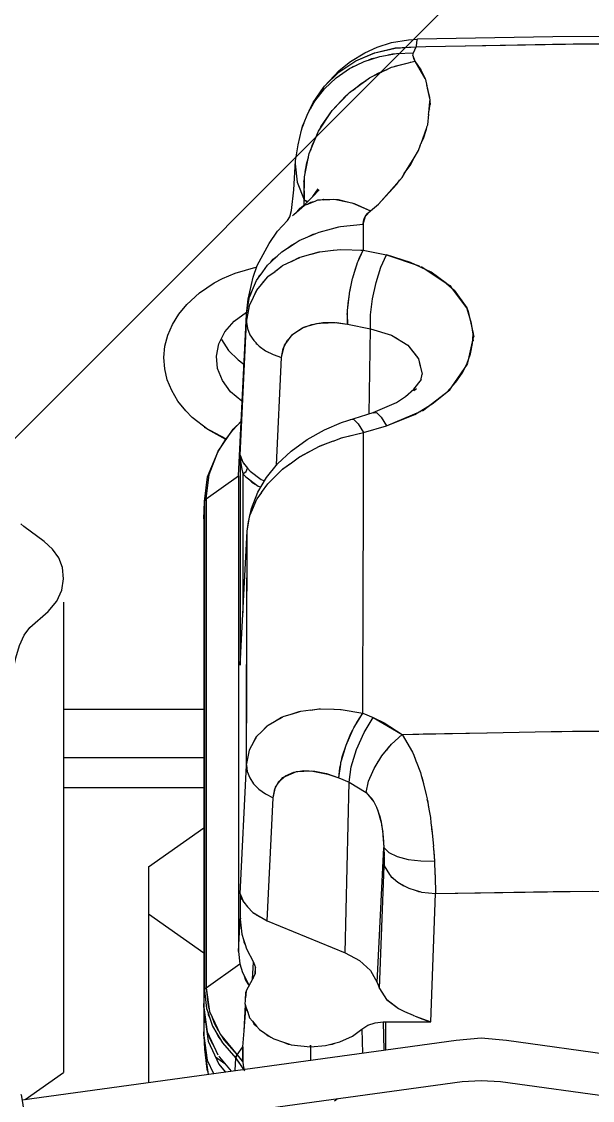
# Model space of a CAD drawing. Header units: millimetres. Extents: x 1084702 to 1166801, y 36632 to 124519.
# Drawn here: x 1102622.1 to 1102729.5, y 50459.4 to 50662.2 of the extents above; entities that cross this region are included whole.
import ezdxf

# ---------------------------------------------------------------- set-up
doc = ezdxf.new("R2010")
doc.units = ezdxf.units.MM
doc.header["$LTSCALE"] = 250
doc.layers.get('0').update_dxf_attribs({"color": 255})
doc.layers.add('%posline', color=240, linetype='Continuous')
doc.layers.add('%symbol', color=1, linetype='Continuous')
doc.styles.add('ROMANS', font='ROMANS.shx', dxfattribs={"height": 100})
doc.dimstyles.new('dott', dxfattribs={"dimscale": 100, "dimtxt": 150, "dimasz": 0.01, "dimexe": 0.5, "dimexo": 1, "dimgap": 1, "dimtad": 1, "dimdsep": 46, "dimtxsty": 'ROMANS', "dimcen": 1.5, "dimclrd": 1, "dimclre": 1, "dimclrt": 2, "dimazin": 2, "dimtfac": 1, "dimtmove": 2, "dimatfit": 3, "dimldrblk": 'DOT', "dimfxl": 1, "dimtvp": 100, "dimtolj": 1, "dimarcsym": 0})

# ---------------------------------------------------------------- blocks, each defined once
blk = doc.blocks.new('_Dot')
at = {"color": 0, "linetype": 'ByBlock', "lineweight": -2}
blk.add_line((-0.5, 0), (-1, 0), dxfattribs=at)
at = {"color": 0, "linetype": 'ByBlock', "const_width": 0.5}
blk.add_lwpolyline([(-0.25, 0, 1), (0.25, 0, 1)], format="xyb", close=True, dxfattribs=at)
blk = doc.blocks.new('GENERATOR-BORDE')
for p, q in [((-2147.25, 528.97), (-2121.81, 529.46)), ((-2121.81, 529.46), (-2106.16, 529.55)), ((-2155.32, 526.39), (-2151.49, 527.27)), ((-2155.31, 526.39), (-2151.49, 527.28)), ((-2151.49, 527.27), (-2147.52, 527.49)), ((-2151.49, 527.28), (-2147.58, 527.49)), ((-2151.49, 527.28), (-2151.49, 527.28)), ((-2148.02, 526.36), (-2147.52, 527.5)), ((-2148.02, 526.36), (-2147.52, 527.49)), ((-2147.54, 527.49), (-2147.52, 527.5)), ((-2147.52, 527.49), (-2147.45, 527.52)), ((-2147.52, 527.49), (-2147.45, 527.52)), ((-2147.45, 527.52), (-2147.37, 528.52)), ((-2147.45, 527.52), (-2147.39, 528.42)), ((-2147.45, 527.52), (-2145.68, 527.56)), ((-2147.39, 528.42), (-2147.37, 528.52)), ((-2147.37, 528.52), (-2147.36, 528.63)), ((-2147.36, 528.63), (-2147.25, 528.97)), ((-2147.35, 528.69), (-2147.31, 528.9)), ((-2147.31, 528.9), (-2147.27, 528.91)), ((-2145.68, 527.56), (-2138.3, 527.69)), ((-2138.33, 527.69), (-2121.89, 528)), ((-2138.16, 527.69), (-2119.47, 528.02)), ((-2121.89, 528), (-2119.42, 528.02)), ((-2119.45, 528.02), (-2117.97, 528.04)), ((-2117.97, 528.04), (-2103.57, 528.1)), ((-2158.87, 524.86), (-2155.32, 526.39)), ((-2158.87, 524.86), (-2155.33, 526.38)), ((-2157.29, 524.76), (-2154.33, 525.71)), ((-2156.4, 525.04), (-2155.83, 525.28)), ((-2155.83, 525.28), (-2155.22, 525.42)), ((-2155.32, 526.39), (-2155.31, 526.39)), ((-2154.33, 525.71), (-2151.21, 526.25)), ((-2152.77, 525.98), (-2152, 526.15)), ((-2152, 526.15), (-2151.66, 526.17)), ((-2151.21, 526.25), (-2148.02, 526.36)), ((-2148.14, 525.84), (-2148.02, 526.36)), ((-2148.14, 525.88), (-2148.02, 526.36)), ((-2148.14, 525.88), (-2147.76, 524.82)), ((-2148.14, 525.84), (-2148.05, 525.32)), ((-2148.05, 525.32), (-2147.76, 524.82)), ((-2162.56, 521.68), (-2160.06, 523.4)), ((-2162.05, 522.74), (-2158.88, 524.86)), ((-2162.04, 522.75), (-2158.87, 524.86)), ((-2160.06, 523.4), (-2157.29, 524.76)), ((-2159.66, 523.6), (-2159.39, 523.78)), ((-2159.39, 523.78), (-2158.68, 524.08)), ((-2158.87, 524.86), (-2158.87, 524.86)), ((-2156.31, 521.64), (-2152.14, 523.65)), ((-2154.68, 522.54), (-2152.98, 523.25)), ((-2152.14, 523.65), (-2147.76, 524.82)), ((-2151.76, 523.75), (-2151.28, 523.95)), ((-2151.28, 523.95), (-2147.76, 524.82)), ((-2148.63, 524.6), (-2148.54, 524.61)), ((-2147.76, 524.82), (-2146.64, 523.16)), ((-2147.76, 524.82), (-2145.86, 521.53)), ((-2147.67, 524.67), (-2147.66, 524.67)), ((-2147.53, 524.43), (-2147.51, 524.46)), ((-2146.66, 523.2), (-2146.64, 522.89)), ((-2146.64, 523.16), (-2145.89, 521.66)), ((-2164.76, 519.62), (-2162.56, 521.68)), ((-2164.74, 520.1), (-2162.05, 522.74)), ((-2164.74, 520.1), (-2162.05, 522.74)), ((-2162.05, 522.74), (-2162.04, 522.75)), ((-2160.09, 518.89), (-2156.31, 521.64)), ((-2157.87, 520.63), (-2156.91, 521.2)), ((-2155.64, 521.96), (-2154.68, 522.54)), ((-2154.49, 522.62), (-2154.02, 522.74)), ((-2146.6, 522.8), (-2146.46, 522.81)), ((-2146.6, 522.8), (-2146.46, 522.81)), ((-2145.89, 521.66), (-2145.85, 521.48)), ((-2145.84, 521.5), (-2145.76, 521.36)), ((-2145.76, 521.36), (-2145.52, 520.18)), ((-2166.87, 517.01), (-2164.74, 520.1)), ((-2166.87, 517.02), (-2164.75, 520.09)), ((-2166.87, 517.02), (-2164.93, 519.83)), ((-2166.6, 517.26), (-2164.76, 519.62)), ((-2165.68, 518.44), (-2165.25, 519.05)), ((-2165.25, 519.05), (-2165.02, 519.28)), ((-2164.74, 520.1), (-2164.74, 520.1)), ((-2159.33, 519.44), (-2157.87, 520.63)), ((-2157.75, 520.7), (-2157.45, 520.81)), ((-2145.57, 520.35), (-2145, 517.99)), ((-2145.43, 519.74), (-2144.97, 517.55)), ((-2167.62, 515.44), (-2166.6, 517.26)), ((-2167.38, 515.99), (-2166.87, 517.01)), ((-2166.87, 517.01), (-2166.87, 517.02)), ((-2163.32, 515.51), (-2160.09, 518.89)), ((-2163.32, 515.51), (-2160.78, 518.26)), ((-2160.78, 518.26), (-2160.36, 518.6)), ((-2145.13, 515.08), (-2144.94, 517.19)), ((-2145, 517.99), (-2144.96, 517.42)), ((-2144.95, 517.46), (-2144.93, 517.36)), ((-2144.95, 517.27), (-2144.91, 516.68)), ((-2144.94, 517.25), (-2144.93, 517.36)), ((-2168.05, 514.66), (-2167.62, 515.44)), ((-2167.62, 515.44), (-2167.38, 515.99)), ((-2167.38, 515.99), (-2167.04, 516.48)), ((-2167.34, 515.94), (-2167.22, 516.22)), ((-2167.34, 515.93), (-2167.22, 516.22)), ((-2165.87, 511.64), (-2163.32, 515.51)), ((-2165.42, 512.44), (-2163.32, 515.51)), ((-2145.18, 514.77), (-2144.91, 516.68)), ((-2145.06, 515.85), (-2145.04, 515.74)), ((-2168.94, 512.26), (-2168.57, 513.24)), ((-2168.87, 512.57), (-2168.57, 513.26)), ((-2168.57, 513.26), (-2168.05, 514.66)), ((-2145.49, 512.44), (-2145.34, 512.87)), ((-2145.34, 512.87), (-2145.15, 514.86)), ((-2169.08, 511.86), (-2168.94, 512.26)), ((-2168.94, 512.26), (-2168.87, 512.57)), ((-2167.64, 507.43), (-2165.87, 511.64)), ((-2165.65, 511.97), (-2165.42, 512.44)), ((-2146.6, 509.33), (-2145.52, 512.35)), ((-2146.13, 510.3), (-2145.57, 512.05)), ((-2145.57, 512.05), (-2145.51, 512.47)), ((-2167.36, 508.11), (-2167.03, 509.14)), ((-2167.03, 509.14), (-2166.23, 510.79)), ((-2147.07, 508.02), (-2146.68, 509.11)), ((-2146.74, 509.04), (-2146.13, 510.3)), ((-2168.55, 503.07), (-2167.64, 507.43)), ((-2147.9, 506.66), (-2147.07, 508.02)), ((-2170.28, 505.5), (-2170.28, 505.51)), ((-2170.28, 505.5), (-2170.28, 505.5)), ((-2170.28, 505.5), (-2169.91, 502.07)), ((-2170.28, 505.5), (-2170.28, 505.5)), ((-2170.28, 505.5), (-2169.91, 502.06)), ((-2168.37, 503.94), (-2168.11, 505.7)), ((-2168.11, 505.7), (-2167.79, 506.73)), ((-2149.75, 503.68), (-2148.53, 505.37)), ((-2149.66, 503.8), (-2147.92, 506.64)), ((-2148.53, 505.37), (-2147.9, 506.67)), ((-2168.56, 498.73), (-2168.55, 503.07)), ((-2154.63, 497.94), (-2150.17, 502.97)), ((-2150.17, 502.97), (-2149.71, 503.71)), ((-2169.98, 502.7), (-2169.98, 502.7)), ((-2169.91, 502.07), (-2169.91, 502.06)), ((-2169.91, 502.06), (-2168.56, 498.73)), ((-2169.91, 502.06), (-2168.56, 498.73)), ((-2168.63, 502.2), (-2168.55, 502.7)), ((-2168.63, 502.2), (-2168.56, 498.73)), ((-2166.98, 499.37), (-2165.98, 500.8)), ((-2154.63, 497.94), (-2151.16, 501.69)), ((-2151.16, 501.69), (-2150.6, 502.48)), ((-2168.61, 497.75), (-2168.56, 498.73)), ((-2168.61, 497.75), (-2168.56, 498.73)), ((-2168.56, 498.73), (-2167.96, 498.37)), ((-2168.56, 498.73), (-2167.91, 498.42)), ((-2168.46, 497.87), (-2166.98, 499.37)), ((-2166.98, 499.37), (-2165.75, 500.61)), ((-2166.53, 498.51), (-2165.99, 498.72)), ((-2165.99, 498.72), (-2165.49, 498.75)), ((-2165.49, 498.75), (-2164.91, 498.88)), ((-2165.49, 498.75), (-2163.74, 498.84)), ((-2165.11, 498.84), (-2165.04, 498.77)), ((-2165.02, 498.86), (-2164.92, 498.78)), ((-2164.91, 498.88), (-2163.74, 498.84)), ((-2163.76, 498.84), (-2163.76, 498.84)), ((-2163.74, 498.84), (-2162.98, 498.88)), ((-2162.98, 498.88), (-2162.6, 498.8)), ((-2162.6, 498.8), (-2160.48, 498.37)), ((-2162.6, 498.8), (-2162.18, 498.79)), ((-2162.37, 498.76), (-2162.29, 498.79)), ((-2162.18, 498.79), (-2160.48, 498.37)), ((-2170.51, 495.96), (-2168.53, 497.73)), ((-2169.92, 496.49), (-2169.34, 497.15)), ((-2169.34, 497.15), (-2168.46, 497.87)), ((-2169.34, 497.15), (-2168.87, 497.43)), ((-2168.53, 497.73), (-2167.98, 497.95)), ((-2167.98, 497.95), (-2166.53, 498.51)), ((-2167.98, 497.95), (-2167.32, 498.33)), ((-2167.32, 498.33), (-2166.53, 498.51)), ((-2167.19, 498.25), (-2167.13, 498.37)), ((-2166.85, 498.39), (-2166.84, 498.44)), ((-2160.48, 498.37), (-2159.64, 498.2)), ((-2159.64, 498.2), (-2159.44, 498.12)), ((-2159.44, 498.12), (-2156.11, 496.71)), ((-2159.44, 498.12), (-2159.21, 498.06)), ((-2159.21, 498.06), (-2156.11, 496.71)), ((-2157.04, 495.7), (-2156.11, 496.71)), ((-2156.6, 496.27), (-2156.11, 496.71)), ((-2156.11, 496.71), (-2154.63, 497.94)), ((-2156.11, 496.71), (-2154.63, 497.94)), ((-2170.77, 495.73), (-2170.51, 495.96)), ((-2157.51, 494.2), (-2157.07, 495.67)), ((-2157.51, 494.2), (-2157.45, 494.74)), ((-2157.45, 494.74), (-2157.28, 495.27)), ((-2157.36, 495.01), (-2157.28, 494.97)), ((-2157.36, 495.01), (-2157.28, 494.97)), ((-2157.28, 495.27), (-2156.99, 495.78)), ((-2157.07, 495.67), (-2157.04, 495.7)), ((-2156.99, 495.78), (-2156.6, 496.27)), ((-2166.37, 492.43), (-2165.79, 492.68)), ((-2165.79, 492.68), (-2163.47, 493.28)), ((-2163.47, 493.28), (-2162.05, 493.65)), ((-2163.47, 493.28), (-2162.33, 493.62)), ((-2162.33, 493.62), (-2162.05, 493.65)), ((-2162.05, 493.65), (-2161.74, 493.74)), ((-2161.74, 493.74), (-2157.51, 494.2)), ((-2157.51, 494.2), (-2157.49, 489.31)), ((-2157.51, 494.2), (-2157.49, 489.31)), ((-2171.72, 489.67), (-2170.3, 490.58)), ((-2170.98, 490.24), (-2170.29, 490.58)), ((-2170.3, 490.58), (-2169.51, 491.08)), ((-2169.51, 491.08), (-2167.92, 491.77)), ((-2167.92, 491.77), (-2166.37, 492.43)), ((-2167.92, 491.77), (-2166.89, 492.28)), ((-2166.89, 492.28), (-2166.37, 492.43)), ((-2173.67, 488.15), (-2172.79, 488.98)), ((-2172.79, 488.98), (-2171.72, 489.67)), ((-2171.72, 489.66), (-2170.98, 490.24)), ((-2167.34, 488.53), (-2165.77, 488.97)), ((-2167.21, 488.56), (-2165.71, 488.98)), ((-2165.77, 488.97), (-2165.71, 488.98)), ((-2165.71, 488.98), (-2165.66, 488.99)), ((-2165.66, 488.99), (-2163.11, 489.28)), ((-2163.11, 489.28), (-2161.72, 489.44)), ((-2163.05, 489.29), (-2161.69, 489.44)), ((-2161.72, 489.44), (-2161.69, 489.44)), ((-2161.69, 489.44), (-2161.66, 489.44)), ((-2161.66, 489.44), (-2157.49, 489.31)), ((-2158.42, 487.22), (-2157.49, 489.31)), ((-2158.25, 487.7), (-2157.49, 489.31)), ((-2157.91, 489.32), (-2157.49, 489.31)), ((-2157.49, 489.31), (-2153.11, 488.4)), ((-2157.49, 489.31), (-2153.11, 488.4)), ((-2175.5, 486.45), (-2174.85, 487.06)), ((-2174.85, 487.06), (-2173.67, 488.15)), ((-2174.85, 487.06), (-2174.41, 487.58)), ((-2174.41, 487.58), (-2173.67, 488.15)), ((-2172.64, 486.4), (-2170.93, 487.22)), ((-2170.99, 487.19), (-2169.5, 487.92)), ((-2170.81, 487.28), (-2169.43, 487.93)), ((-2170.33, 487.51), (-2170.31, 487.52)), ((-2170.33, 487.51), (-2170.31, 487.52)), ((-2169.5, 487.92), (-2169.43, 487.94)), ((-2169.43, 487.94), (-2169.36, 487.97)), ((-2169.36, 487.97), (-2167.33, 488.53)), ((-2159.3, 484.53), (-2158.66, 486.56)), ((-2158.94, 485.8), (-2158.66, 486.56)), ((-2158.66, 486.56), (-2158.53, 486.97)), ((-2158.53, 486.97), (-2158.42, 487.22)), ((-2158.42, 487.22), (-2158.25, 487.7)), ((-2154.16, 486.07), (-2153.11, 488.4)), ((-2154.16, 486.07), (-2153.11, 488.4)), ((-2153.11, 488.4), (-2146.95, 486.34)), ((-2177.22, 484.04), (-2176.37, 485.23)), ((-2177.03, 484.44), (-2176.37, 485.23)), ((-2176.37, 485.23), (-2175.5, 486.45)), ((-2175.39, 484.32), (-2174.07, 485.31)), ((-2174.12, 485.27), (-2172.78, 486.31)), ((-2173.92, 485.42), (-2172.71, 486.34)), ((-2172.78, 486.31), (-2172.7, 486.35)), ((-2172.71, 486.35), (-2172.64, 486.4)), ((-2159.43, 484.12), (-2159.3, 484.53)), ((-2159.3, 484.53), (-2158.94, 485.8)), ((-2155.06, 483.21), (-2154.16, 486.07)), ((-2155.06, 483.21), (-2154.16, 486.07)), ((-2146.58, 486.21), (-2146.46, 486.17)), ((-2146.46, 486.17), (-2146.44, 486.16)), ((-2146.37, 486.11), (-2141.21, 482.65)), ((-2178.3, 481.82), (-2177.54, 483.59)), ((-2177.54, 483.59), (-2177.22, 484.04)), ((-2177.48, 481.79), (-2176.59, 482.86)), ((-2177.22, 484.04), (-2177.03, 484.44)), ((-2176.63, 482.81), (-2175.49, 484.22)), ((-2176.47, 483.01), (-2175.44, 484.25)), ((-2175.49, 484.22), (-2175.43, 484.26)), ((-2175.43, 484.26), (-2175.39, 484.32)), ((-2160.04, 481.21), (-2159.47, 483.94)), ((-2160, 481.47), (-2159.54, 483.68)), ((-2159.54, 483.68), (-2159.47, 483.94)), ((-2159.47, 483.94), (-2159.43, 484.12)), ((-2155.72, 480.13), (-2155.06, 483.21)), ((-2155.72, 480.13), (-2155.06, 483.21)), ((-2141.79, 483.04), (-2140.38, 481.79)), ((-2141.21, 482.65), (-2140.95, 482.31)), ((-2179.41, 477.26), (-2178.86, 480.49)), ((-2178.86, 480.49), (-2178.76, 480.73)), ((-2178.76, 480.73), (-2178.3, 481.82)), ((-2178.76, 480.73), (-2178.72, 480.95)), ((-2178.72, 480.95), (-2178.3, 481.82)), ((-2178.37, 479.89), (-2177.54, 481.7)), ((-2178.29, 480.07), (-2177.51, 481.74)), ((-2177.54, 481.7), (-2177.5, 481.74)), ((-2177.5, 481.74), (-2177.48, 481.79)), ((-2160.38, 478.45), (-2160.13, 480.6)), ((-2160.32, 479.28), (-2160.13, 480.6)), ((-2160.13, 480.6), (-2160.08, 481.03)), ((-2160.08, 481.03), (-2160.04, 481.21)), ((-2160.04, 481.21), (-2160, 481.47)), ((-2140.94, 482.28), (-2137.93, 478.25)), ((-2140.56, 481.78), (-2140.37, 481.78)), ((-2140.56, 481.78), (-2140.37, 481.78)), ((-2140.38, 481.79), (-2138, 478.44)), ((-2179.41, 477.26), (-2179.12, 480.1)), ((-2179.4, 475.77), (-2178.85, 478.87)), ((-2179.4, 475.77), (-2178.86, 478.85)), ((-2178.86, 478.85), (-2178.85, 478.87)), ((-2178.85, 478.88), (-2178.84, 478.91)), ((-2178.84, 478.91), (-2178.35, 479.94)), ((-2160.43, 478.01), (-2160.38, 478.45)), ((-2160.38, 478.45), (-2160.32, 479.28)), ((-2156.08, 477.12), (-2155.72, 480.13)), ((-2156.08, 477.12), (-2155.72, 480.13)), ((-2138, 478.44), (-2137.93, 478.25)), ((-2180.91, 446.89), (-2179.41, 477.26)), ((-2180.91, 446.89), (-2179.41, 477.26)), ((-2179.41, 477.26), (-2179.4, 475.77)), ((-2179.41, 477.26), (-2179.4, 475.77)), ((-2160.47, 477.21), (-2160.43, 477.73)), ((-2160.47, 477.21), (-2160.44, 475.37)), ((-2160.44, 475.37), (-2160.43, 477.73)), ((-2160.44, 477.54), (-2160.43, 477.53)), ((-2160.44, 477.53), (-2160.43, 477.53)), ((-2160.43, 477.73), (-2160.43, 478.01)), ((-2156.1, 474.48), (-2156.08, 477.12)), ((-2156.1, 474.48), (-2156.08, 477.12)), ((-2137.93, 478.25), (-2137.85, 478.14)), ((-2137.85, 478.14), (-2137.77, 477.78)), ((-2137.76, 477.75), (-2136.83, 473.63)), ((-2180.61, 450.77), (-2179.4, 475.77)), ((-2180.61, 450.77), (-2179.4, 475.77)), ((-2179.4, 475.77), (-2179.25, 474.57)), ((-2179.25, 474.57), (-2178.8, 473.39)), ((-2170.71, 473.48), (-2168.77, 474.73)), ((-2170.56, 473.65), (-2169, 474.64)), ((-2169, 474.64), (-2167.15, 475.33)), ((-2168.77, 474.73), (-2168.65, 474.81)), ((-2168.65, 474.81), (-2168.27, 474.92)), ((-2168.27, 474.92), (-2166.2, 475.49)), ((-2167.15, 475.33), (-2165.05, 475.68)), ((-2166.2, 475.49), (-2165.81, 475.59)), ((-2165.81, 475.59), (-2165.52, 475.6)), ((-2165.52, 475.6), (-2162.63, 475.67)), ((-2165.05, 475.68), (-2162.79, 475.69)), ((-2162.79, 475.69), (-2160.44, 475.37)), ((-2162.63, 475.67), (-2162.52, 475.67)), ((-2162.52, 475.67), (-2160.44, 475.37)), ((-2160.44, 475.37), (-2156.1, 474.48)), ((-2160.44, 475.37), (-2156.1, 474.48)), ((-2156.36, 458.5), (-2156.1, 474.48)), ((-2156.36, 458.5), (-2156.1, 474.48)), ((-2156.1, 474.48), (-2152.17, 473.32)), ((-2156.1, 474.48), (-2156.09, 474.48)), ((-2137.33, 475.83), (-2137.12, 475.83)), ((-2137.33, 475.83), (-2137.12, 475.83)), ((-2178.98, 473.86), (-2178.94, 473.68)), ((-2178.94, 473.68), (-2178.87, 473.59)), ((-2178.8, 473.39), (-2178.06, 472.29)), ((-2172.51, 470.84), (-2171.74, 472.36)), ((-2172.06, 471.74), (-2171.05, 473.11)), ((-2171.74, 472.36), (-2170.56, 473.65)), ((-2171.57, 472.4), (-2171.53, 472.59)), ((-2171.46, 472.55), (-2171.42, 472.71)), ((-2171.05, 473.11), (-2170.84, 473.39)), ((-2170.84, 473.39), (-2170.71, 473.48)), ((-2152.17, 473.32), (-2149.07, 471.41)), ((-2152.17, 473.32), (-2151.11, 472.67)), ((-2137.79, 468.09), (-2136.79, 472.65)), ((-2136.83, 472.45), (-2136.77, 472.18)), ((-2136.81, 473.58), (-2136.7, 473.06)), ((-2136.78, 472.68), (-2136.7, 473.06)), ((-2178.06, 472.29), (-2177.06, 471.28)), ((-2177.7, 471.93), (-2177.59, 471.77)), ((-2177.59, 471.77), (-2177.42, 471.64)), ((-2177.06, 471.28), (-2175.83, 470.4)), ((-2175.83, 470.4), (-2174.4, 469.67)), ((-2172.83, 469.13), (-2172.32, 471.21)), ((-2172.83, 469.13), (-2172.51, 470.84)), ((-2172.32, 471.21), (-2172.26, 471.46)), ((-2172.26, 471.46), (-2172.06, 471.74)), ((-2149.08, 471.41), (-2147.23, 469.07)), ((-2149.07, 471.41), (-2147.09, 468.89)), ((-2175.59, 470.28), (-2175.49, 470.2)), ((-2175.49, 470.2), (-2175.26, 470.11)), ((-2174.4, 469.67), (-2172.83, 469.13)), ((-2173.8, 448.94), (-2172.83, 469.13)), ((-2173.8, 448.94), (-2172.83, 469.13)), ((-2147.09, 468.89), (-2146.4, 466)), ((-2147.09, 468.89), (-2146.75, 467.45)), ((-2140.79, 463.62), (-2137.86, 467.84)), ((-2137.86, 467.84), (-2137.84, 467.87)), ((-2137.84, 467.87), (-2137.8, 468.06)), ((-2146.67, 464.8), (-2146.4, 466)), ((-2147.96, 462.95), (-2147.47, 463.32)), ((-2146.36, 459.12), (-2141.18, 463.05)), ((-2141.18, 463.05), (-2140.8, 463.61)), ((-2155.62, 458.71), (-2154.96, 458.76)), ((-2155.62, 458.71), (-2154.96, 458.76)), ((-2154.96, 458.76), (-2154.09, 457.92)), ((-2154.96, 458.76), (-2154.09, 457.92)), ((-2153.1, 456.29), (-2146.56, 459.01)), ((-2181.94, 455.66), (-2180.4, 457.16)), ((-2181.94, 455.66), (-2180.4, 457.16)), ((-2159.94, 457.47), (-2159.29, 457.51)), ((-2159.94, 457.47), (-2159.29, 457.51)), ((-2159.29, 457.51), (-2158.43, 456.67)), ((-2159.29, 457.51), (-2158.43, 456.67)), ((-2158.43, 456.67), (-2157.43, 455.03)), ((-2158.43, 456.67), (-2157.43, 455.03)), ((-2157.43, 455.03), (-2153.1, 456.29)), ((-2157.43, 455.03), (-2153.1, 456.29)), ((-2154.09, 457.92), (-2153.1, 456.29)), ((-2154.09, 457.92), (-2153.1, 456.29)), ((-2187.4, 456.06), (-2183.26, 453.83)), ((-2184.74, 451.53), (-2181.94, 455.66)), ((-2184.74, 451.53), (-2181.94, 455.66)), ((-2161.62, 454), (-2157.43, 455.03)), ((-2161.59, 454.02), (-2157.43, 455.03)), ((-2157.43, 451.33), (-2157.43, 455.03)), ((-2167.34, 451.58), (-2165.71, 452.45)), ((-2165.71, 452.45), (-2165.64, 452.47)), ((-2165.65, 452.47), (-2165.59, 452.5)), ((-2165.63, 452.48), (-2163.46, 453.31)), ((-2165.59, 452.5), (-2163.09, 453.45)), ((-2163.13, 453.43), (-2161.66, 453.99)), ((-2161.66, 453.99), (-2161.62, 454)), ((-2161.62, 454), (-2161.59, 454.02)), ((-2186.45, 447.12), (-2184.74, 451.53)), ((-2186.45, 447.12), (-2184.74, 451.53)), ((-2180.61, 450.77), (-2180.11, 449.44)), ((-2180.61, 450.77), (-2180.55, 449.63)), ((-2180.61, 450.77), (-2180.61, 411.29)), ((-2180.61, 450.77), (-2180.44, 450.06)), ((-2180.61, 450.77), (-2180.61, 411.29)), ((-2180.48, 450.23), (-2180.46, 450.38)), ((-2180.48, 450.23), (-2180.46, 450.38)), ((-2180.44, 450.06), (-2180.14, 449.53)), ((-2170.99, 449.32), (-2169.44, 450.45)), ((-2169.44, 450.45), (-2169.36, 450.49)), ((-2169.36, 450.49), (-2169.29, 450.54)), ((-2169.35, 450.5), (-2167.68, 451.39)), ((-2169.29, 450.54), (-2167.34, 451.57)), ((-2157.44, 446.24), (-2157.43, 450.06)), ((-2157.43, 450.05), (-2157.43, 451.33)), ((-2180.55, 449.63), (-2180.38, 448.48)), ((-2180.38, 448.48), (-2180.11, 447.27)), ((-2180.11, 449.44), (-2180.05, 449.36)), ((-2180.05, 449.36), (-2180, 449.28)), ((-2180.03, 449.33), (-2179.24, 448.3)), ((-2180, 449.28), (-2179.24, 448.3)), ((-2179.51, 447.71), (-2179.24, 448.3)), ((-2179.51, 447.71), (-2179.24, 448.3)), ((-2179.24, 448.3), (-2178.75, 447.76)), ((-2179.24, 448.3), (-2178.75, 447.76)), ((-2174.1, 446.69), (-2172.71, 448.07)), ((-2172.71, 448.07), (-2172.64, 448.12)), ((-2172.64, 448.12), (-2172.58, 448.18)), ((-2172.63, 448.13), (-2171.25, 449.13)), ((-2172.58, 448.18), (-2170.97, 449.33)), ((-2187.32, 442.09), (-2186.74, 446.68)), ((-2187.32, 442.09), (-2186.74, 446.68)), ((-2187.03, 442.56), (-2186.45, 447.12)), ((-2187.03, 442.56), (-2186.45, 447.12)), ((-2187.03, 442.56), (-2180.91, 446.89)), ((-2187.03, 442.56), (-2180.91, 446.89)), ((-2180.91, 446.89), (-2180.91, 357.48)), ((-2180.91, 446.89), (-2180.91, 357.48)), ((-2180.11, 447.27), (-2179.51, 447.71)), ((-2180.11, 447.27), (-2179.51, 447.71)), ((-2180.11, 447.27), (-2179.57, 446.67)), ((-2180.11, 447.27), (-2180.11, 421.16)), ((-2180.11, 447.27), (-2180.11, 421.16)), ((-2179.57, 446.67), (-2177.26, 444.96)), ((-2179.07, 446.3), (-2178.4, 445.68)), ((-2178.75, 447.76), (-2176.65, 446.2)), ((-2178.75, 447.76), (-2176.65, 446.2)), ((-2176.65, 446.2), (-2176.05, 445.97)), ((-2176.65, 446.2), (-2176.05, 445.97)), ((-2175.36, 445.44), (-2174.24, 446.56)), ((-2175.32, 445.49), (-2174.08, 446.71)), ((-2157.45, 441.28), (-2157.44, 446.24)), ((-2157.44, 445.84), (-2157.44, 446.76)), ((-2178.4, 445.68), (-2177.77, 445.35)), ((-2177.98, 445.46), (-2177.98, 445.5)), ((-2177.26, 444.96), (-2176.81, 444.79)), ((-2176.58, 443.75), (-2175.42, 445.39)), ((-2175.42, 445.39), (-2175.36, 445.44)), ((-2175.36, 445.44), (-2175.32, 445.49)), ((-2187.48, 438.83), (-2187.32, 442.09)), ((-2187.48, 438.83), (-2187.32, 442.09)), ((-2187.32, 442.09), (-2187.03, 442.56)), ((-2187.32, 442.09), (-2187.24, 442.35)), ((-2187.32, 442.09), (-2187.32, 350.21)), ((-2187.32, 442.09), (-2187.32, 350.21)), ((-2187.24, 442.35), (-2187.03, 442.56)), ((-2187.03, 442.56), (-2187.03, 350.69)), ((-2187.03, 442.56), (-2187.03, 350.69)), ((-2178.33, 440.53), (-2177.47, 442.5)), ((-2177.47, 442.5), (-2177.44, 442.54)), ((-2177.44, 442.54), (-2176.62, 443.69)), ((-2177.44, 442.54), (-2177.42, 442.58)), ((-2177.42, 442.58), (-2176.57, 443.77)), ((-2178.78, 439.52), (-2178.38, 440.43)), ((-2178.77, 439.54), (-2178.31, 440.58)), ((-2157.45, 434.76), (-2157.44, 441.3)), ((-2187.48, 438.83), (-2187.48, 346.96)), ((-2187.48, 438.83), (-2187.48, 346.96)), ((-2179.33, 436.49), (-2178.79, 439.5)), ((-2179.33, 436.5), (-2179.03, 438.24)), ((-2178.79, 439.5), (-2178.78, 439.52)), ((-2178.78, 439.52), (-2178.77, 439.54)), ((-2180.61, 411.29), (-2179.33, 436.49)), ((-2180.61, 411.29), (-2179.33, 436.49)), ((-2179.33, 435.79), (-2179.33, 436.49)), ((-2179.37, 414.49), (-2179.33, 435.79)), ((-2179.35, 419.76), (-2179.33, 435.79)), ((-2157.46, 430.94), (-2157.45, 434.76)), ((-2157.47, 427.75), (-2157.46, 430.95)), ((-2157.48, 423.24), (-2157.47, 427.75)), ((-2157.47, 426.94), (-2157.47, 428.32)), ((-2213.83, 423.17), (-2213.83, 334.78)), ((-2157.5, 417.68), (-2157.48, 423.26)), ((-2179.4, 403.24), (-2179.35, 419.76)), ((-2157.52, 412.05), (-2157.5, 417.68)), ((-2179.37, 411.92), (-2179.37, 414.49)), ((-2179.36, 415.56), (-2179.36, 415.56)), ((-2180.61, 411.29), (-2180.55, 412.73)), ((-2180.55, 412.73), (-2180.52, 412.95)), ((-2179.38, 408.15), (-2179.37, 411.92)), ((-2157.56, 402.31), (-2157.52, 412.07)), ((-2179.44, 392.52), (-2179.38, 408.15)), ((-2213.83, 403.04), (-2187.48, 403.04)), ((-2179.44, 392.52), (-2179.4, 403.24)), ((-2174.17, 400.71), (-2172.82, 401.51)), ((-2173.92, 400.86), (-2172.69, 401.56)), ((-2172.82, 401.51), (-2172.66, 401.57)), ((-2172.67, 401.57), (-2172.54, 401.64)), ((-2172.54, 401.64), (-2171.01, 402.11)), ((-2171.03, 402.1), (-2169.55, 402.59)), ((-2170.75, 402.19), (-2169.41, 402.61)), ((-2169.55, 402.59), (-2169.38, 402.61)), ((-2169.38, 402.61), (-2169.23, 402.66)), ((-2169.23, 402.66), (-2167.33, 402.89)), ((-2167.35, 402.88), (-2165.83, 403.09)), ((-2167.11, 402.91), (-2165.7, 403.08)), ((-2165.83, 403.09), (-2165.68, 403.08)), ((-2165.68, 403.09), (-2165.54, 403.1)), ((-2165.54, 403.1), (-2163, 403.02)), ((-2163, 403.02), (-2161.75, 402.99)), ((-2162.92, 403.02), (-2161.61, 402.98)), ((-2161.75, 402.99), (-2161.68, 402.98)), ((-2161.61, 402.98), (-2157.56, 402.31)), ((-2159.07, 399.83), (-2157.56, 402.31)), ((-2158.71, 400.52), (-2157.56, 402.31)), ((-2157.56, 402.31), (-2155.59, 401.48)), ((-2157.56, 402.31), (-2157.56, 402.31)), ((-2157.56, 402.31), (-2155.59, 401.48)), ((-2157.3, 398.69), (-2155.59, 401.48)), ((-2157.3, 398.69), (-2155.59, 401.48)), ((-2155.59, 401.48), (-2153.53, 400.5)), ((-2155.59, 401.48), (-2150.13, 398.28)), ((-2176.68, 398.74), (-2175.53, 399.91)), ((-2176.49, 398.92), (-2175.43, 399.96)), ((-2175.53, 399.91), (-2175.41, 399.98)), ((-2175.41, 399.98), (-2175.33, 400.06)), ((-2175.33, 400.06), (-2174.15, 400.73)), ((-2159.42, 399.16), (-2159.26, 399.52)), ((-2159.26, 399.52), (-2159.07, 399.83)), ((-2159.07, 399.83), (-2158.71, 400.52)), ((-2158.53, 400.8), (-2158.49, 400.79)), ((-2153.53, 400.5), (-2150.13, 398.28)), ((-2178.44, 396.19), (-2177.57, 397.82)), ((-2178.34, 396.37), (-2177.52, 397.88)), ((-2177.7, 397.59), (-2177.7, 397.55)), ((-2177.57, 397.82), (-2177.51, 397.89)), ((-2177.51, 397.89), (-2177.47, 397.96)), ((-2177.47, 397.96), (-2176.63, 398.78)), ((-2176.42, 398.99), (-2176.42, 399)), ((-2176.42, 399), (-2176.42, 399)), ((-2160.7, 396.29), (-2159.42, 399.16)), ((-2160.7, 396.29), (-2159.78, 398.47)), ((-2159.78, 398.47), (-2159.42, 399.16)), ((-2158.73, 395.47), (-2157.3, 398.69)), ((-2158.73, 395.47), (-2157.3, 398.69)), ((-2152.15, 396.45), (-2150.13, 398.28)), ((-2150.13, 398.28), (-2134.34, 398.61)), ((-2150.13, 398.28), (-2146.18, 398.39)), ((-2150.13, 398.27), (-2150.13, 398.28)), ((-2150.13, 398.28), (-2148.2, 394.97)), ((-2146.18, 398.39), (-2134.16, 398.61)), ((-2134.19, 398.61), (-2122.1, 398.86)), ((-2122.1, 398.86), (-2120.13, 398.87)), ((-2120.14, 398.87), (-2118.14, 398.9)), ((-2120.12, 398.87), (-2105.37, 398.9)), ((-2118.14, 398.9), (-2105.2, 398.9)), ((-2179.44, 392.52), (-2178.88, 395.36)), ((-2179.44, 392.52), (-2178.89, 395.33)), ((-2178.89, 395.33), (-2178.87, 395.36)), ((-2178.87, 395.41), (-2178.41, 396.24)), ((-2178.87, 395.37), (-2178.87, 395.41)), ((-2161.57, 393.39), (-2160.7, 396.29)), ((-2161.41, 394.09), (-2160.7, 396.29)), ((-2159.72, 392.21), (-2158.73, 395.47)), ((-2159.72, 392.21), (-2158.73, 395.47)), ((-2153.97, 394.26), (-2152.15, 396.45)), ((-2153.06, 395.35), (-2152.63, 395.93)), ((-2152.63, 395.93), (-2152.41, 396.13)), ((-2213.83, 393.99), (-2187.48, 393.99)), ((-2161.68, 393.03), (-2161.57, 393.39)), ((-2161.57, 393.39), (-2161.41, 394.09)), ((-2155.45, 391.89), (-2153.97, 394.26)), ((-2154.76, 393.09), (-2154.41, 393.54)), ((-2148.2, 394.97), (-2148.08, 394.66)), ((-2148.1, 394.66), (-2147.96, 394.41)), ((-2148.05, 394.57), (-2147.63, 393.51)), ((-2147.96, 394.41), (-2147.51, 393.17)), ((-2180.61, 368.35), (-2179.44, 392.52)), ((-2180.61, 368.35), (-2179.44, 392.52)), ((-2179.44, 392.52), (-2179.28, 391.31)), ((-2179.28, 391.31), (-2178.83, 390.14)), ((-2172.59, 390.2), (-2170.02, 391.33)), ((-2170.54, 391.21), (-2168.67, 391.49)), ((-2170.02, 391.33), (-2167.28, 391.47)), ((-2168.67, 391.49), (-2166.59, 391.4)), ((-2167.28, 391.47), (-2164.11, 390.86)), ((-2166.59, 391.4), (-2164.37, 390.93)), ((-2162.08, 390.13), (-2161.72, 392.7)), ((-2162.08, 390.13), (-2161.88, 392)), ((-2161.88, 392), (-2161.72, 392.7)), ((-2161.72, 392.7), (-2161.68, 393.03)), ((-2160.13, 389.32), (-2159.72, 392.21)), ((-2160.13, 389.32), (-2159.72, 392.21)), ((-2156.46, 389.53), (-2155.45, 391.89)), ((-2155, 392.6), (-2154.76, 393.09)), ((-2147.51, 393.19), (-2146.7, 391.13)), ((-2178.83, 390.14), (-2178.1, 389.02)), ((-2174.12, 388.08), (-2173.33, 389.48)), ((-2173.68, 388.87), (-2172.59, 390.2)), ((-2173.33, 389.48), (-2172.12, 390.53)), ((-2172.12, 390.53), (-2170.54, 391.21)), ((-2164.88, 391.04), (-2164.88, 391.01)), ((-2164.37, 390.93), (-2162.08, 390.13)), ((-2164.11, 390.86), (-2162.08, 390.13)), ((-2162.08, 390.13), (-2160.13, 389.32)), ((-2162.08, 390.13), (-2160.13, 389.32)), ((-2160.9, 357.29), (-2160.13, 389.32)), ((-2160.9, 357.29), (-2160.13, 389.32)), ((-2160.13, 389.32), (-2156.92, 387.38)), ((-2156.92, 387.38), (-2156.46, 389.53)), ((-2156.31, 389.87), (-2156.25, 390.11)), ((-2156.25, 390.11), (-2155.95, 390.71)), ((-2146.7, 391.13), (-2146.56, 390.57)), ((-2146.58, 390.58), (-2146.4, 390.09)), ((-2146.51, 390.39), (-2146.17, 389.09)), ((-2146.4, 390.09), (-2146.08, 388.73)), ((-2213.83, 388.34), (-2187.48, 388.34)), ((-2178.1, 389.02), (-2177.1, 388.01)), ((-2177.1, 388.01), (-2175.87, 387.13)), ((-2174.44, 386.4), (-2173.96, 388.36)), ((-2174.44, 386.4), (-2174.12, 388.08)), ((-2173.95, 388.39), (-2173.9, 388.58)), ((-2173.9, 388.58), (-2173.69, 388.85)), ((-2156.92, 387.38), (-2155.5, 385.65)), ((-2156.92, 387.38), (-2156.92, 387.38)), ((-2156.92, 387.38), (-2155.8, 386.17)), ((-2146.08, 388.75), (-2145.61, 386.97)), ((-2175.87, 387.13), (-2174.44, 386.4)), ((-2175.56, 363.27), (-2174.44, 386.4)), ((-2175.56, 363.27), (-2174.44, 386.4)), ((-2155.8, 386.17), (-2155.53, 385.68)), ((-2155.51, 385.65), (-2154.95, 384.66)), ((-2145.61, 386.97), (-2145.47, 386.19)), ((-2145.49, 386.2), (-2145.33, 385.51)), ((-2145.42, 385.92), (-2145.18, 384.55)), ((-2145.33, 385.51), (-2145.14, 384.25)), ((-2155.08, 384.89), (-2154.9, 384.5)), ((-2154.95, 384.66), (-2154.35, 382.9)), ((-2154.79, 384.18), (-2154.11, 381.77)), ((-2145.13, 384.26), (-2144.85, 382.68)), ((-2154.35, 382.9), (-2154.13, 381.85)), ((-2154.12, 381.8), (-2153.95, 380.99)), ((-2154.01, 381.26), (-2153.82, 379.91)), ((-2144.85, 382.68), (-2144.74, 381.7)), ((-2144.75, 381.71), (-2144.63, 380.85)), ((-2144.7, 381.37), (-2144.55, 380.02)), ((-2197.89, 373.39), (-2187.48, 380.75)), ((-2153.95, 380.99), (-2153.85, 380.14)), ((-2153.84, 380.05), (-2153.73, 379.03)), ((-2153.76, 379.28), (-2153.63, 377.08)), ((-2144.63, 380.85), (-2144.53, 379.79)), ((-2144.52, 379.79), (-2144.37, 378.48)), ((-2154.83, 351.69), (-2153.63, 377.08)), ((-2154.83, 351.69), (-2153.63, 377.08)), ((-2153.73, 379.03), (-2153.63, 377.08)), ((-2153.63, 377.08), (-2152.65, 376.14)), ((-2153.63, 377.08), (-2152.65, 376.14)), ((-2153.63, 377.08), (-2153.56, 373.61)), ((-2153.63, 377.08), (-2153.55, 375.45)), ((-2144.37, 378.48), (-2144.29, 377.3)), ((-2144.3, 377.31), (-2144.2, 376.32)), ((-2153.56, 373.61), (-2153.55, 375.45)), ((-2152.65, 376.14), (-2151.08, 375.36)), ((-2152.65, 376.14), (-2151.08, 375.36)), ((-2151.08, 375.36), (-2149.04, 374.81)), ((-2151.08, 375.36), (-2149.04, 374.81)), ((-2144.26, 376.89), (-2144.09, 374.51)), ((-2144.2, 376.32), (-2144.09, 374.51)), ((-2197.89, 373.39), (-2197.89, 364.6)), ((-2154.4, 350.57), (-2153.56, 373.61)), ((-2154.4, 350.57), (-2153.56, 373.61)), ((-2153.56, 373.61), (-2152.56, 371.95)), ((-2153.56, 373.61), (-2153.55, 373.6)), ((-2149.04, 374.81), (-2146.65, 374.52)), ((-2149.04, 374.81), (-2146.65, 374.52)), ((-2146.65, 374.52), (-2144.09, 374.51)), ((-2146.65, 374.52), (-2144.09, 374.51)), ((-2144.09, 374.51), (-2143.98, 372.1)), ((-2144.08, 374.44), (-2143.98, 372.03)), ((-2152.56, 371.95), (-2152.33, 371.74)), ((-2152.33, 371.74), (-2151.76, 371.23)), ((-2152.33, 371.74), (-2152.21, 371.57)), ((-2152.21, 371.57), (-2151.76, 371.23)), ((-2151.76, 371.23), (-2150.97, 370.51)), ((-2143.98, 372.1), (-2143.98, 371.92)), ((-2143.97, 371.92), (-2143.96, 371.63)), ((-2143.96, 371.63), (-2143.9, 368.38)), ((-2150.97, 370.51), (-2150.34, 370.17)), ((-2150.34, 370.17), (-2149.52, 369.73)), ((-2150.34, 370.17), (-2149.98, 369.9)), ((-2149.98, 369.9), (-2149.52, 369.73)), ((-2149.52, 369.73), (-2148.9, 369.39)), ((-2148.9, 369.39), (-2147.69, 369.02)), ((-2147.69, 369.02), (-2146.84, 368.76)), ((-2147.69, 369.02), (-2147.11, 368.8)), ((-2180.61, 368.35), (-2179.98, 366.83)), ((-2180.61, 368.35), (-2180.55, 367.21)), ((-2180.61, 368.35), (-2180.61, 363.57)), ((-2180.61, 368.35), (-2180.44, 367.64)), ((-2180.61, 368.35), (-2180.61, 363.57)), ((-2180.5, 368.08), (-2180.5, 367.87)), ((-2180.5, 368.08), (-2180.5, 367.87)), ((-2180.44, 367.64), (-2180, 366.85)), ((-2147.11, 368.8), (-2146.84, 368.76)), ((-2146.84, 368.76), (-2146.49, 368.66)), ((-2146.49, 368.66), (-2143.9, 368.38)), ((-2144.78, 344.27), (-2143.9, 368.38)), ((-2144.78, 344.27), (-2143.9, 368.38)), ((-2143.9, 368.38), (-2114.37, 368.82)), ((-2143.9, 368.38), (-2121.74, 368.8)), ((-2121.74, 368.8), (-2093.85, 368.87)), ((-2180, 366.85), (-2179.97, 366.82)), ((-2179.97, 366.81), (-2179.96, 366.8)), ((-2179.96, 366.8), (-2179.24, 365.88)), ((-2179.24, 365.88), (-2178.22, 364.85)), ((-2197.89, 364.6), (-2187.48, 357.25)), ((-2197.89, 364.6), (-2197.89, 332.88)), ((-2180.91, 357.48), (-2180.61, 363.57)), ((-2180.91, 357.48), (-2180.61, 363.57)), ((-2180.61, 363.57), (-2180.46, 363.81)), ((-2180.61, 363.57), (-2180.31, 360.74)), ((-2178.22, 364.85), (-2175.56, 363.27)), ((-2177.95, 364.69), (-2177.63, 364.39)), ((-2177.76, 364.51), (-2177.76, 364.57)), ((-2177.63, 364.39), (-2175.56, 363.27)), ((-2177.38, 364.35), (-2177.36, 364.24)), ((-2177.21, 364.25), (-2177.21, 364.16)), ((-2177.21, 364.25), (-2177.21, 364.16)), ((-2177.17, 364.23), (-2177.17, 364.14)), ((-2177.17, 364.23), (-2177.17, 364.14)), ((-2175.56, 363.27), (-2160.9, 357.29)), ((-2175.56, 363.27), (-2160.9, 357.29)), ((-2180.31, 360.74), (-2180, 359.75)), ((-2180, 359.75), (-2179.92, 359.28)), ((-2180, 359.75), (-2179.7, 358.81)), ((-2179.92, 359.28), (-2179.7, 358.81)), ((-2179.7, 358.81), (-2179.44, 357.98)), ((-2180.91, 357.48), (-2180.68, 355.18)), ((-2180.91, 357.48), (-2180.68, 355.18)), ((-2179.44, 357.98), (-2178.12, 355.53)), ((-2160.9, 357.29), (-2158.2, 355.82)), ((-2160.9, 357.29), (-2158.2, 355.82)), ((-2187.03, 350.69), (-2180.68, 355.18)), ((-2187.03, 350.69), (-2180.68, 355.18)), ((-2180.68, 355.18), (-2180.2, 353.54)), ((-2178.29, 352.32), (-2178.12, 355.53)), ((-2178.29, 352.32), (-2178.12, 355.53)), ((-2178.12, 355.53), (-2177.71, 354.49)), ((-2178.12, 355.53), (-2177.71, 354.49)), ((-2158.2, 355.82), (-2156.13, 353.91)), ((-2158.2, 355.82), (-2156.13, 353.91)), ((-2180.2, 353.54), (-2178.91, 351.14)), ((-2179.87, 352.93), (-2179.59, 352.14)), ((-2178.26, 352.39), (-2177.75, 353.41)), ((-2178.26, 352.39), (-2177.75, 353.41)), ((-2177.77, 353.38), (-2177.71, 354.49)), ((-2177.75, 353.41), (-2177.71, 354.49)), ((-2156.13, 353.91), (-2154.83, 351.69)), ((-2156.13, 353.91), (-2154.83, 351.69)), ((-2179.59, 352.14), (-2178.94, 351.08)), ((-2179.42, 350.16), (-2178.26, 352.39)), ((-2178.26, 352.39), (-2178.13, 352.58)), ((-2178.26, 352.38), (-2178.26, 352.39)), ((-2154.83, 351.69), (-2154.4, 350.57)), ((-2154.83, 351.69), (-2154.4, 350.57)), ((-2187.48, 346.96), (-2187.32, 350.21)), ((-2187.48, 346.96), (-2187.32, 350.21)), ((-2187.32, 350.21), (-2187.24, 350.47)), ((-2187.32, 350.21), (-2186.95, 346.82)), ((-2187.24, 350.47), (-2187.03, 350.69)), ((-2187.03, 350.69), (-2186.66, 347.33)), ((-2187.03, 350.69), (-2186.37, 346.22)), ((-2179.68, 347.59), (-2179.53, 349.09)), ((-2179.6, 348.4), (-2179.53, 349.79)), ((-2179.53, 349.79), (-2179.44, 349.97)), ((-2179.53, 349.09), (-2179.44, 349.97)), ((-2179.53, 349.79), (-2179.53, 349.09)), ((-2179.44, 349.97), (-2179.42, 350.16)), ((-2154.4, 350.57), (-2153.08, 348.49)), ((-2187.48, 346.96), (-2187.48, 341.65)), ((-2187.48, 346.96), (-2187.48, 341.65)), ((-2187.48, 346.96), (-2187.36, 345.02)), ((-2187.48, 346.96), (-2186.81, 342.42)), ((-2186.95, 346.82), (-2186.72, 346.16)), ((-2186.66, 347.33), (-2186.43, 346.67)), ((-2179.88, 342.62), (-2179.64, 347.48)), ((-2179.88, 342.62), (-2179.53, 346.77)), ((-2179.68, 347.59), (-2179.53, 347.14)), ((-2179.53, 347.14), (-2179.53, 346.77)), ((-2179.53, 347.14), (-2179.19, 346.11)), ((-2179.53, 346.77), (-2179.19, 346.11)), ((-2153.08, 348.49), (-2150.83, 346.78)), ((-2153.06, 348.48), (-2153.06, 348.46)), ((-2153.06, 348.46), (-2150.83, 346.78)), ((-2150.83, 346.78), (-2149.71, 346.25)), ((-2150.83, 346.78), (-2149.71, 346.25)), ((-2187.48, 341.65), (-2187.32, 344.87)), ((-2187.48, 341.65), (-2187.32, 344.87)), ((-2187.36, 345.02), (-2186.96, 343.43)), ((-2186.72, 346.16), (-2186.65, 345.7)), ((-2186.72, 346.16), (-2186.32, 344.98)), ((-2186.65, 345.7), (-2186.32, 344.98)), ((-2186.37, 346.22), (-2184.4, 341.95)), ((-2186.32, 344.98), (-2185.82, 343.51)), ((-2186.04, 345.51), (-2185.54, 344.05)), ((-2179.19, 346.11), (-2178.85, 345.07)), ((-2178.85, 345.07), (-2178.33, 344.44)), ((-2149.71, 346.25), (-2148.08, 345.54)), ((-2148.08, 345.54), (-2148.02, 345.52)), ((-2148.01, 345.5), (-2147.97, 345.48)), ((-2147.97, 345.48), (-2147.87, 345.45)), ((-2147.86, 345.45), (-2146.44, 344.84)), ((-2147.71, 345.39), (-2144.78, 344.27)), ((-2146.44, 344.84), (-2144.78, 344.27)), ((-2145.79, 344.62), (-2145.69, 344.61)), ((-2187.17, 344.27), (-2186.64, 340.68)), ((-2185.82, 343.51), (-2185, 342.11)), ((-2185.54, 344.05), (-2184.73, 342.67)), ((-2180.14, 339.57), (-2179.88, 342.62)), ((-2178.33, 344.44), (-2178.07, 343.93)), ((-2178.33, 344.44), (-2177.55, 343.49)), ((-2178.07, 343.93), (-2177.55, 343.49)), ((-2177.55, 343.49), (-2177.01, 342.84)), ((-2177.01, 342.84), (-2175.98, 342.16)), ((-2159.51, 341.62), (-2157.73, 342.92)), ((-2159.51, 341.62), (-2157.73, 342.92)), ((-2157.73, 342.92), (-2156.62, 343.66)), ((-2157.73, 342.92), (-2156.62, 343.66)), ((-2157.73, 342.92), (-2157.61, 338.43)), ((-2156.62, 343.66), (-2155.24, 344.12)), ((-2156.62, 343.66), (-2155.24, 344.12)), ((-2155.24, 344.12), (-2153.72, 344.27)), ((-2155.24, 344.12), (-2153.72, 344.27)), ((-2153.72, 344.27), (-2153.31, 344.27)), ((-2153.72, 344.27), (-2153.62, 338.98)), ((-2153.72, 344.27), (-2153.31, 344.27)), ((-2153.31, 344.27), (-2153.31, 339.02)), ((-2153.31, 344.27), (-2144.78, 344.27)), ((-2153.31, 344.27), (-2144.78, 344.27)), ((-2145.58, 344.55), (-2145.52, 344.55)), ((-2221.62, 329.61), (-2140, 340.85)), ((-2187.48, 341.65), (-2186.81, 337.12)), ((-2187.48, 341.65), (-2187.36, 339.18)), ((-2187.48, 341.65), (-2186.81, 337.12)), ((-2187.48, 341.65), (-2187.36, 339.18)), ((-2186.81, 342.42), (-2184.81, 338.09)), ((-2186.64, 340.68), (-2184.65, 336.37)), ((-2186.58, 341.92), (-2186.41, 341.25)), ((-2186.41, 341.25), (-2185.23, 339)), ((-2185, 342.11), (-2184.67, 341.39)), ((-2185, 342.11), (-2184.34, 341)), ((-2184.67, 341.39), (-2184.34, 341)), ((-2184.4, 341.95), (-2181.21, 338.07)), ((-2184.34, 341), (-2183.97, 340.37)), ((-2184.08, 341.56), (-2183.71, 340.94)), ((-2183.71, 340.94), (-2181.21, 338.07)), ((-2175.98, 342.16), (-2175.35, 341.64)), ((-2175.98, 342.16), (-2174.86, 341.43)), ((-2175.35, 341.64), (-2174.86, 341.43)), ((-2174.86, 341.43), (-2174.32, 341.08)), ((-2174.32, 341.08), (-2172.48, 340.46)), ((-2161.89, 340.51), (-2159.51, 341.62)), ((-2159.51, 341.62), (-2159.51, 341.62)), ((-2159.51, 341.62), (-2159.51, 341.62)), ((-2140, 340.85), (-2135.27, 341.26)), ((-2135.27, 341.26), (-2130.54, 340.85)), ((-2130.54, 340.85), (-2048.92, 329.61)), ((-2187.36, 339.18), (-2186.66, 334.42)), ((-2187.36, 339.18), (-2186.9, 335.42)), ((-2183.97, 340.37), (-2181.45, 337.47)), ((-2181.21, 338.07), (-2180.14, 339.57)), ((-2181.21, 338.07), (-2180.14, 339.57)), ((-2180.14, 339.57), (-2180.14, 336.77)), ((-2180.14, 336.97), (-2180.14, 339.57)), ((-2172.48, 340.46), (-2171.62, 340.11)), ((-2172.48, 340.46), (-2171.34, 340.07)), ((-2171.62, 340.11), (-2171.34, 340.07)), ((-2171.34, 340.07), (-2171.03, 339.97)), ((-2171.03, 339.97), (-2167.42, 339.58)), ((-2167.42, 339.93), (-2167.42, 339.58)), ((-2167.42, 339.58), (-2167.42, 339.93)), ((-2167.42, 339.58), (-2164.58, 339.82)), ((-2167.42, 339.58), (-2167.42, 337.08)), ((-2164.58, 339.82), (-2161.89, 340.51)), ((-2163.71, 340.04), (-2163.25, 340.1)), ((-2163.25, 340.1), (-2162.83, 340.27)), ((-2186.81, 337.12), (-2185.63, 334.57)), ((-2185.26, 337.69), (-2183.53, 336.47)), ((-2185.26, 337.69), (-2183.53, 336.47)), ((-2184.66, 337.9), (-2184.53, 337.65)), ((-2184.53, 337.65), (-2182.31, 335.02)), ((-2181.54, 335.13), (-2181.45, 337.47)), ((-2181.45, 337.47), (-2181.21, 338.07)), ((-2181.45, 337.47), (-2181.38, 337.76)), ((-2181.45, 337.47), (-2180.01, 335.34)), ((-2181.45, 337.47), (-2179.83, 335.07)), ((-2181.38, 337.76), (-2181.21, 338.07)), ((-2181.21, 338.07), (-2180.14, 336.77)), ((-2181.21, 338.07), (-2180.22, 336.89)), ((-2180.22, 336.89), (-2180.14, 336.77)), ((-2180.14, 336.97), (-2180.14, 336.77)), ((-2180.14, 336.77), (-2180.04, 336.11)), ((-2221.03, 329.69), (-2213.83, 334.78)), ((-2186.9, 335.42), (-2186.74, 335)), ((-2184.65, 336.37), (-2183.42, 334.87)), ((-2180.04, 336.11), (-2179.89, 335.36)), ((-2220.56, 321.9), (-2138.89, 333.1)), ((-2138.89, 333.1), (-2135.27, 333.29)), ((-2135.27, 333.29), (-2131.65, 333.1)), ((-2131.65, 333.1), (-2049.98, 321.9)), ((-2162.9, 329.46), (-2162.34, 329.89))]:
    blk.add_line(p, q)
for points in [[(-2164.74, 520.1), (-2161.98, 523.04), (-2159.86, 524.77), (-2157.18, 526.35), (-2154.83, 527.44), (-2152.16, 528.28), (-2148.99, 528.8), (-2147.26, 528.93)], [(-2179.12, 480.1), (-2178.2, 484.19), (-2177.42, 486.38), (-2175.19, 490.57), (-2173.62, 492.84), (-2171.74, 494.84), (-2171.3, 495.53), (-2170.95, 496.73), (-2170.52, 500.61), (-2170.19, 506.08), (-2169.73, 509.06), (-2169.08, 511.86)], [(-2141.81, 483.05), (-2144.71, 485.15), (-2148.56, 486.96), (-2153.11, 488.4)], [(-2183.96, 483.97), (-2181.55, 484.99), (-2177.65, 486.1)], [(-2183.33, 453.71), (-2186.73, 455.59), (-2189.63, 457.84), (-2190.87, 459.09), (-2192.34, 460.94), (-2193.5, 462.89), (-2194.33, 464.92), (-2194.82, 467.01), (-2194.97, 469.12), (-2194.78, 471.23), (-2194.24, 473.31), (-2193.37, 475.33), (-2192.18, 477.27), (-2190.67, 479.1), (-2188.3, 481.26), (-2185.5, 483.14), (-2183.96, 483.97)], [(-2180.28, 460.89), (-2182.41, 462.7), (-2183.96, 464.78), (-2184.87, 467.04), (-2185.1, 469.38), (-2184.64, 471.71), (-2183.51, 473.92), (-2181.76, 475.92), (-2179.46, 477.62)], [(-2141.76, 462.62), (-2140.08, 464.5), (-2138.86, 466.2), (-2137.98, 467.9), (-2137.31, 469.81), (-2136.91, 471.74), (-2136.82, 473.49), (-2137.13, 475.5), (-2137.93, 478.24)], [(-2184.16, 472.49), (-2182.84, 470.46), (-2181.01, 468.66), (-2179.92, 467.86)], [(-2179.03, 438.24), (-2178.48, 440.78), (-2177.32, 443.83), (-2175.65, 446.57), (-2173.61, 449.15), (-2171.05, 451.53), (-2167.99, 453.71), (-2164.77, 455.52), (-2161.58, 456.88), (-2155.59, 458.8), (-2151.25, 460.66), (-2149.52, 461.78), (-2147.99, 463.17), (-2146.53, 464.99)], [(-2153.1, 456.29), (-2147.77, 458.4), (-2144.51, 460.39), (-2141.77, 462.61)], [(-2186.74, 446.68), (-2184.8, 451.33), (-2183.53, 453.44), (-2182.04, 455.42), (-2180.4, 457.2)], [(-2231.63, 378.23), (-2226.62, 380.08), (-2225.13, 381.05), (-2224.63, 381.67), (-2224.32, 382.35), (-2224.03, 403.39), (-2223.79, 406.89), (-2223.39, 410), (-2222.82, 412.7), (-2222.1, 415.01), (-2221.22, 416.92), (-2220.17, 418.42), (-2216.72, 421.4), (-2215.11, 423.36), (-2214.15, 425.41), (-2213.83, 427.56), (-2214.06, 429.64), (-2214.74, 431.5), (-2215.89, 433.13), (-2217.49, 434.54), (-2221.31, 437.39), (-2221.85, 437.88)], [(-2221.87, 330.57), (-2221.82, 330.62), (-2221.18, 326.78)]]:
    blk.add_lwpolyline(points)
blk = doc.blocks.new('BL_1-deck_B4_2')
blk.add_blockref('GENERATOR-BORDE', (87080.86, 18381.44))

msp = doc.modelspace()

# ---------------------------------------------------------------- hatches: boundary and pattern name
at = {"layer": '%symbol', "true_color": 0x939598}
h = msp.add_hatch(dxfattribs=at)
h.set_pattern_fill('ANSI31', color=252, scale=100)
h.paths.add_polyline_path([(1097892.6, 52632.31), (1097892.6, 43032.31), (1109392.6, 43032.31), (1109392.6, 52632.31)])

# ---------------------------------------------------------------- block references
msp.add_blockref('BL_1-deck_B4_2', (1017763.01, 31748.48))

# ---------------------------------------------------------------- leaders
at = {"layer": '%posline', "linetype": 'ByBlock'}
msp.add_leader([(1105977.01, 46518.41), (1099711.3, 53457.36)], dimstyle='dott', override={"dimasz": 2, "dimgap": 1, "dimtad": 0, "dimclrd": 256}, dxfattribs=at)

doc.saveas('drawing.dxf')
